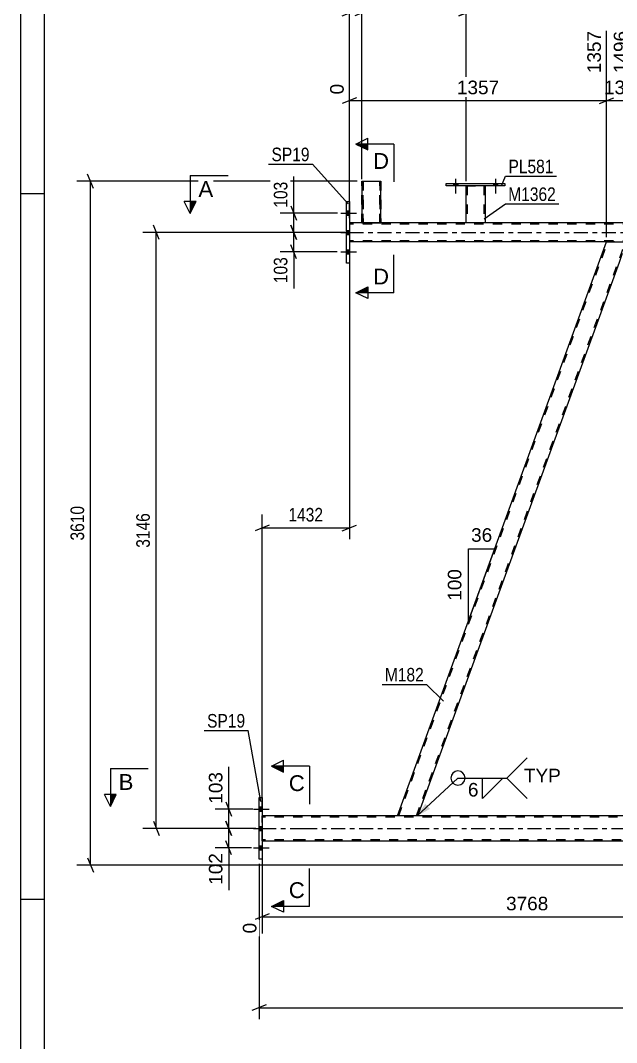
# Model space of a CAD drawing. Header units: millimetres. Extents: x 0 to 841, y 0 to 594.
# Drawn here: x 0 to 125.8, y 267.8 to 483.6 of the extents above; entities that cross this region are included whole.
import ezdxf

# ---------------------------------------------------------------- set-up
doc = ezdxf.new("R2010")
doc.units = ezdxf.units.MM
doc.linetypes.add('DXK_LINE_DOT2', pattern=[3.9198, 1.9599, -1.9599])
doc.linetypes.add('DXK_LINE_DOT3', pattern=[5.9187, 2.979, -0.9799, 0.9799, -0.9799])
doc.styles.add('Arial', font='ARIAL.TTF', dxfattribs={"height": 0.2})
doc.styles.add('Arial Narrow', font='ARIALN.TTF', dxfattribs={"height": 0.2})

# ---------------------------------------------------------------- blocks, each defined once
blk = doc.blocks.new('Unknown-717033707-1135')
at = {"color": 5, "linetype": 'Continuous'}
for p, q in [((0, 594), (0, 0)), ((5, 589), (5, 5)), ((5, 447), (0, 447)), ((5, 298), (0, 298))]:
    blk.add_line(p, q, dxfattribs=at)
blk = doc.blocks.new('Part-717033707-2004 - 1868')
at = {"color": 2, "linetype": 'Continuous'}
for p, q in [((79.57, 315.65), (123.69, 436.87)), ((123.69, 436.87), (127.95, 436.87)), ((83.83, 315.65), (126.4, 432.62))]:
    blk.add_line(p, q, dxfattribs=at)
at = {"color": 7, "linetype": 'DXK_LINE_DOT2'}
for p, q in [((79.83, 315.65), (123.95, 436.87)), ((83.57, 315.65), (127.69, 436.87)), ((126.4, 432.62), (127.95, 436.87)), ((83.83, 315.65), (79.57, 315.65))]:
    blk.add_line(p, q, dxfattribs=at)
blk = doc.blocks.new('Part-717033707-45852 - 1868')
at = {"color": 2, "linetype": 'Continuous'}
for p, q in [((72.06, 449.67), (72.06, 449.67)), ((72.06, 449.67), (72.06, 440.87)), ((72.06, 449.67), (76.06, 449.67)), ((76.06, 449.67), (76.06, 449.67)), ((76.06, 440.87), (76.06, 449.67)), ((72.06, 440.87), (72.06, 440.87)), ((72.06, 440.87), (76.03, 440.87)), ((76.06, 440.87), (76.03, 440.87)), ((76.06, 440.87), (76.06, 440.87))]:
    blk.add_line(p, q, dxfattribs=at)
at = {"color": 7, "linetype": 'DXK_LINE_DOT2'}
for p, q in [((72.06, 440.87), (72.06, 449.67)), ((72.06, 449.67), (72.06, 449.67)), ((72.1, 449.67), (72.1, 449.67)), ((72.2, 449.67), (72.2, 449.67)), ((72.3, 449.67), (72.3, 449.67)), ((72.3, 440.87), (72.3, 449.67)), ((72.3, 449.67), (72.3, 440.87)), ((72.3, 449.67), (72.32, 449.67)), ((72.3, 449.67), (72.32, 449.67)), ((72.32, 449.67), (72.36, 449.67)), ((72.32, 449.67), (72.36, 449.67)), ((72.36, 449.67), (72.36, 449.67)), ((72.54, 449.67), (72.54, 449.67)), ((72.54, 449.67), (72.54, 449.67)), ((75.82, 440.87), (75.82, 449.67)), ((75.82, 449.67), (75.82, 440.87)), ((76.06, 449.67), (76.06, 440.87)), ((72.06, 440.87), (72.06, 440.87)), ((72.1, 440.87), (72.54, 440.87)), ((72.3, 440.87), (72.3, 440.87)), ((72.54, 440.87), (72.54, 440.87)), ((72.54, 440.87), (72.54, 440.87)), ((75.75, 440.87), (75.77, 440.87)), ((75.75, 440.87), (75.77, 440.87)), ((75.77, 440.87), (75.81, 440.87)), ((75.77, 440.87), (75.81, 440.87)), ((75.81, 440.87), (75.82, 440.87)), ((75.81, 440.87), (75.82, 440.87)), ((75.82, 440.87), (75.82, 440.87)), ((76.06, 440.87), (76.06, 440.87))]:
    blk.add_line(p, q, dxfattribs=at)
blk = doc.blocks.new('Part-717033707-1978 - 1868')
at = {"color": 2, "linetype": 'Continuous'}
for p, q in [((68.78, 445.37), (69.42, 445.37)), ((68.78, 432.37), (68.78, 445.37)), ((69.42, 445.37), (69.42, 432.37)), ((69.42, 432.37), (68.78, 432.37))]:
    blk.add_line(p, q, dxfattribs=at)
blk = doc.blocks.new('Part-717033707-1922 - 1868')
at = {"color": 2, "linetype": 'Continuous'}
for p, q in [((94.04, 440.87), (69.42, 440.87)), ((145.12, 440.87), (98.04, 440.87)), ((123.69, 436.87), (69.42, 436.87))]:
    blk.add_line(p, q, dxfattribs=at)
at = {"color": 7, "linetype": 'DXK_LINE_DOT2'}
for p, q in [((69.42, 440.87), (69.42, 436.87)), ((744.5, 440.63), (69.42, 440.63)), ((98.04, 440.87), (94.04, 440.87)), ((744.5, 437.11), (69.42, 437.11)), ((129.27, 436.87), (123.69, 436.87))]:
    blk.add_line(p, q, dxfattribs=at)
at = {"color": 7, "linetype": 'DXK_LINE_DOT3'}
blk.add_line((69.42, 438.87), (744.5, 438.87), dxfattribs=at)
blk = doc.blocks.new('Bolt-717033707-2055 - 1868')
at = {"linetype": 'Continuous'}
for points in [[(51, 316.67), (51, 317.55), (50.36, 317.55), (50.36, 316.67)], [(51, 316.67), (51, 317.55), (50.36, 317.55), (50.36, 316.67)], [(51, 316.67), (51, 317.55), (50.36, 317.55), (50.36, 316.67)], [(51, 312.57), (51, 313.45), (50.36, 313.45), (50.36, 312.57)], [(51, 312.57), (51, 313.45), (50.36, 313.45), (50.36, 312.57)], [(51, 308.47), (51, 309.35), (50.36, 309.35), (50.36, 308.47)], [(51, 308.47), (51, 309.35), (50.36, 309.35), (50.36, 308.47)], [(51, 308.47), (51, 309.35), (50.36, 309.35), (50.36, 308.47)]]:
    blk.add_hatch(color=1, dxfattribs=at).paths.add_polyline_path(points)
at = {"color": 1, "linetype": 'Continuous'}
for p, q in [((50.36, 317.55), (51, 317.55)), ((50.36, 317.55), (51, 317.55)), ((50.36, 317.55), (51, 317.55)), ((49.2, 317.11), (52.52, 317.11)), ((49.2, 317.11), (52.52, 317.11)), ((49.2, 317.11), (52.52, 317.11)), ((50.36, 316.67), (51, 316.67)), ((50.36, 316.67), (51, 316.67)), ((50.36, 316.67), (51, 316.67)), ((49.2, 313.01), (52.52, 313.01)), ((49.2, 313.01), (52.52, 313.01)), ((50.36, 313.45), (51, 313.45)), ((50.36, 313.45), (51, 313.45)), ((50.36, 312.57), (51, 312.57)), ((50.36, 312.57), (51, 312.57)), ((49.2, 308.91), (52.52, 308.91)), ((49.2, 308.91), (52.52, 308.91)), ((49.2, 308.91), (52.52, 308.91)), ((50.36, 309.35), (51, 309.35)), ((50.36, 309.35), (51, 309.35)), ((50.36, 309.35), (51, 309.35)), ((50.36, 308.47), (51, 308.47)), ((50.36, 308.47), (51, 308.47)), ((50.36, 308.47), (51, 308.47))]:
    blk.add_line(p, q, dxfattribs=at)
blk = doc.blocks.new('Bolt-717033707-45880 - 1868')
at = {"linetype": 'Continuous'}
for points in [[(91.4, 448.71), (92.28, 448.71), (92.28, 449.19), (91.4, 449.19)], [(99.8, 448.71), (100.68, 448.71), (100.68, 449.19), (99.8, 449.19)]]:
    blk.add_hatch(color=1, dxfattribs=at).paths.add_polyline_path(points)
at = {"color": 1, "linetype": 'Continuous'}
for p, q in [((91.4, 449.19), (91.4, 448.71)), ((91.84, 450.19), (91.84, 447.07)), ((92.28, 449.19), (92.28, 448.71)), ((99.8, 449.19), (99.8, 448.71)), ((100.24, 450.19), (100.24, 447.07)), ((100.68, 449.19), (100.68, 448.71))]:
    blk.add_line(p, q, dxfattribs=at)
blk = doc.blocks.new('Part-717033707-2049 - 1868')
at = {"color": 2, "linetype": 'Continuous'}
for p, q in [((50.36, 319.51), (51, 319.51)), ((50.36, 306.51), (50.36, 319.51)), ((51, 319.51), (51, 306.51)), ((51, 306.51), (50.36, 306.51))]:
    blk.add_line(p, q, dxfattribs=at)
blk = doc.blocks.new('Bolt-717033707-2054 - 1868')
at = {"linetype": 'Continuous'}
for points in [[(69.42, 442.53), (69.42, 443.41), (68.78, 443.41), (68.78, 442.53)], [(69.42, 442.53), (69.42, 443.41), (68.78, 443.41), (68.78, 442.53)], [(69.42, 442.53), (69.42, 443.41), (68.78, 443.41), (68.78, 442.53)], [(69.42, 438.43), (69.42, 439.31), (68.78, 439.31), (68.78, 438.43)], [(69.42, 438.43), (69.42, 439.31), (68.78, 439.31), (68.78, 438.43)], [(69.42, 434.33), (69.42, 435.21), (68.78, 435.21), (68.78, 434.33)], [(69.42, 434.33), (69.42, 435.21), (68.78, 435.21), (68.78, 434.33)], [(69.42, 434.33), (69.42, 435.21), (68.78, 435.21), (68.78, 434.33)]]:
    blk.add_hatch(color=1, dxfattribs=at).paths.add_polyline_path(points)
at = {"color": 1, "linetype": 'Continuous'}
for p, q in [((67.62, 442.97), (70.94, 442.97)), ((67.62, 442.97), (70.94, 442.97)), ((67.62, 442.97), (70.94, 442.97)), ((68.78, 443.41), (69.42, 443.41)), ((68.78, 443.41), (69.42, 443.41)), ((68.78, 443.41), (69.42, 443.41)), ((68.78, 442.53), (69.42, 442.53)), ((68.78, 442.53), (69.42, 442.53)), ((68.78, 442.53), (69.42, 442.53)), ((67.62, 438.87), (70.94, 438.87)), ((67.62, 438.87), (70.94, 438.87)), ((68.78, 439.31), (69.42, 439.31)), ((68.78, 439.31), (69.42, 439.31)), ((68.78, 438.43), (69.42, 438.43)), ((68.78, 438.43), (69.42, 438.43)), ((67.62, 434.77), (70.94, 434.77)), ((67.62, 434.77), (70.94, 434.77)), ((67.62, 434.77), (70.94, 434.77)), ((68.78, 435.21), (69.42, 435.21)), ((68.78, 435.21), (69.42, 435.21)), ((68.78, 435.21), (69.42, 435.21)), ((68.78, 434.33), (69.42, 434.33)), ((68.78, 434.33), (69.42, 434.33)), ((68.78, 434.33), (69.42, 434.33))]:
    blk.add_line(p, q, dxfattribs=at)
blk = doc.blocks.new('Part-717033707-2070 - 1868')
at = {"color": 2, "linetype": 'Continuous'}
for p, q in [((59.52, 315.65), (51, 315.65)), ((158.21, 315.65), (59.62, 315.65)), ((51, 310.37), (59.52, 310.37)), ((59.62, 310.37), (158.21, 310.37))]:
    blk.add_line(p, q, dxfattribs=at)
at = {"color": 7, "linetype": 'DXK_LINE_DOT2'}
for p, q in [((51, 310.37), (51, 315.65)), ((59.52, 315.41), (51, 315.41)), ((733.6, 315.41), (59.62, 315.41)), ((59.52, 310.61), (51, 310.61)), ((734.35, 310.61), (59.62, 310.61))]:
    blk.add_line(p, q, dxfattribs=at)
at = {"color": 7, "linetype": 'DXK_LINE_DOT3'}
for p, q in [((51, 313.01), (59.52, 313.01)), ((59.62, 313.01), (733.97, 313.01))]:
    blk.add_line(p, q, dxfattribs=at)
blk = doc.blocks.new('Part-717033707-45851 - 1868')
at = {"color": 2, "linetype": 'Continuous'}
for p, q in [((89.84, 448.71), (89.84, 449.19)), ((89.84, 449.19), (102.24, 449.19)), ((102.24, 449.19), (102.24, 448.71)), ((102.24, 448.71), (89.84, 448.71))]:
    blk.add_line(p, q, dxfattribs=at)
blk = doc.blocks.new('Part-717033707-45850 - 1868')
at = {"color": 2, "linetype": 'Continuous'}
for p, q in [((94.04, 440.87), (94.04, 448.71)), ((98.04, 448.71), (98.04, 440.87)), ((98, 440.87), (94.04, 440.87)), ((98.04, 440.87), (98, 440.87))]:
    blk.add_line(p, q, dxfattribs=at)
at = {"color": 7, "linetype": 'DXK_LINE_DOT2'}
for p, q in [((94.04, 448.71), (98.04, 448.71)), ((94.04, 448.71), (94.04, 448.71)), ((94.04, 448.71), (94.04, 448.71)), ((94.28, 448.71), (94.28, 440.87)), ((97.8, 448.71), (97.8, 440.87)), ((98.04, 448.71), (98.04, 448.71)), ((98.04, 448.71), (98.04, 448.71)), ((97.78, 440.87), (97.8, 440.87))]:
    blk.add_line(p, q, dxfattribs=at)
blk = doc.blocks.new('Bolt-717033707-45879 - 1868')
at = {"linetype": 'Continuous'}
for points in [[(91.4, 448.71), (92.28, 448.71), (92.28, 449.19), (91.4, 449.19)], [(99.8, 448.71), (100.68, 448.71), (100.68, 449.19), (99.8, 449.19)]]:
    blk.add_hatch(color=1, dxfattribs=at).paths.add_polyline_path(points)
at = {"color": 1, "linetype": 'Continuous'}
for p, q in [((91.4, 449.19), (91.4, 448.71)), ((91.84, 450.19), (91.84, 447.07)), ((92.28, 449.19), (92.28, 448.71)), ((99.8, 449.19), (99.8, 448.71)), ((100.24, 450.19), (100.24, 447.07)), ((100.68, 449.19), (100.68, 448.71))]:
    blk.add_line(p, q, dxfattribs=at)
blk = doc.blocks.new('StraightDimension-717033707-49038 - 1868')
at = {"color": 7, "linetype": 'Continuous'}
for p, q in [((72.06, 450.15), (72.06, 499.08)), ((69.42, 441.87), (69.42, 493.26)), ((67.92, 484.64), (70.92, 485.84)), ((73.56, 485.84), (70.56, 484.64)), ((69.42, 485.24), (72.06, 485.24))]:
    blk.add_line(p, q, dxfattribs=at)
at = {"color": 0, "linetype": 'Continuous'}
blk.add_wipeout([(71.46, 499.68), (67.26, 499.68), (67.26, 494.04), (71.46, 494.04)], dxfattribs=at)
at = {"color": 0}
blk.add_wipeout([(73.57, 485.99), (73.57, 490.19), (67.92, 490.19), (67.92, 485.99)], dxfattribs=at)
at = {"color": 0, "linetype": 'Continuous'}
blk.add_wipeout([(68.82, 493.86), (64.62, 493.86), (64.62, 490.44), (68.82, 490.44)], dxfattribs=at)
at = {"color": 3, "linetype": 'Continuous', "style": 'Arial'}
for s, height, p in [('66', 2.865, (70.86, 494.64)), ('0', 2.87, (68.22, 491.04))]:
    blk.add_text(s, height=height, rotation=90.0002, dxfattribs=at).set_placement(p)
at = {"color": 3, "style": 'Arial'}
blk.add_text('66', height=2.865, dxfattribs=at).set_placement((68.52, 486.59))
blk = doc.blocks.new('StraightDimension-717033707-52117 - 1868')
at = {"color": 7, "linetype": 'Continuous'}
for p, q in [((43.37, 318.61), (44.57, 315.61)), ((49.05, 317.11), (41.12, 317.11)), ((43.97, 313.01), (43.97, 317.11)), ((49.05, 313.01), (41.12, 313.01)), ((44.57, 311.51), (43.37, 314.51))]:
    blk.add_line(p, q, dxfattribs=at)
at = {"color": 0}
blk.add_wipeout([(43.22, 325.5), (39.02, 325.5), (39.02, 317.63), (43.22, 317.63)], dxfattribs=at)
at = {"color": 7, "linetype": 'Continuous'}
blk.add_line((43.97, 317.11), (43.97, 326.03), dxfattribs=at)
blk.add_line((43.97, 317.11), (43.97, 326.03), dxfattribs=at)
at = {"color": 3, "style": 'Arial'}
blk.add_text('103', height=2.865, rotation=90.0002, dxfattribs=at).set_placement((42.62, 318.23))
blk = doc.blocks.new('StraightDimension-717033707-49036 - 1868')
at = {"color": 7, "linetype": 'Continuous'}
for p, q in [((145.12, 449.71), (145.12, 495.43)), ((94.04, 449.71), (94.04, 493.21)), ((95.54, 485.84), (92.54, 484.64)), ((143.62, 484.64), (146.62, 485.84)), ((94.04, 485.24), (145.12, 485.24))]:
    blk.add_line(p, q, dxfattribs=at)
at = {"color": 0, "linetype": 'Continuous'}
blk.add_wipeout([(144.52, 496.03), (140.32, 496.03), (140.32, 485.94), (144.52, 485.94)], dxfattribs=at)
at = {"color": 0}
blk.add_wipeout([(124.63, 485.99), (124.63, 490.19), (114.53, 490.19), (114.53, 485.99)], dxfattribs=at)
at = {"color": 3, "linetype": 'Continuous', "style": 'Arial'}
blk.add_text('1893', height=2.865, rotation=90.0002, dxfattribs=at).set_placement((143.92, 486.54))
at = {"color": 3, "style": 'Arial'}
blk.add_text('1277', height=2.865, dxfattribs=at).set_placement((115.13, 486.59))
blk = doc.blocks.new('StraightDimension-717033707-52118 - 1868')
at = {"color": 7, "linetype": 'Continuous'}
for p, q in [((49.05, 313.01), (41.12, 313.01)), ((43.37, 314.51), (44.57, 311.51)), ((43.97, 308.91), (43.97, 313.01)), ((48.75, 308.91), (41.12, 308.91)), ((44.57, 307.41), (43.37, 310.41))]:
    blk.add_line(p, q, dxfattribs=at)
at = {"color": 0}
blk.add_wipeout([(43.22, 308.38), (39.02, 308.38), (39.02, 300.51), (43.22, 300.51)], dxfattribs=at)
at = {"color": 7, "linetype": 'Continuous'}
blk.add_line((43.97, 308.91), (43.97, 299.99), dxfattribs=at)
blk.add_line((43.97, 308.91), (43.97, 299.99), dxfattribs=at)
at = {"color": 3, "style": 'Arial'}
blk.add_text('102', height=2.865, rotation=90.0002, dxfattribs=at).set_placement((42.62, 301.11))
blk = doc.blocks.new('StraightDimension-717033707-50454 - 1868')
at = {"color": 7, "linetype": 'Continuous'}
for p, q in [((57.08, 440.37), (58.28, 437.37)), ((68.42, 438.87), (54.83, 438.87)), ((57.68, 434.77), (57.68, 438.87)), ((58.28, 433.27), (57.08, 436.27)), ((66.85, 434.77), (54.83, 434.77))]:
    blk.add_line(p, q, dxfattribs=at)
at = {"color": 0}
blk.add_wipeout([(56.93, 434.24), (52.73, 434.24), (52.73, 427.56), (56.93, 427.56)], dxfattribs=at)
at = {"color": 7, "linetype": 'Continuous'}
blk.add_line((57.68, 434.77), (57.68, 427.03), dxfattribs=at)
blk.add_line((57.68, 434.77), (57.68, 427.03), dxfattribs=at)
at = {"color": 3, "style": 'Arial Narrow'}
blk.add_text('103', height=2.863, rotation=90.0002, dxfattribs=at).set_placement((56.33, 428.16))
blk = doc.blocks.new('StraightDimension-717033707-2178 - 1868')
at = {"color": 7, "linetype": 'Continuous'}
for p, q in [((29.25, 437.37), (28.05, 440.37)), ((67.78, 438.87), (25.8, 438.87)), ((28.65, 313.01), (28.65, 438.87)), ((49.68, 313.01), (25.8, 313.01)), ((28.05, 314.51), (29.25, 311.51))]:
    blk.add_line(p, q, dxfattribs=at)
at = {"color": 0}
blk.add_wipeout([(27.9, 380.19), (23.7, 380.19), (23.7, 371.68), (27.9, 371.68)], dxfattribs=at)
at = {"color": 3, "style": 'Arial Narrow'}
blk.add_text('3146', height=2.863, rotation=90.0002, dxfattribs=at).set_placement((27.3, 372.28))
blk = doc.blocks.new('StraightDimension-717033707-2193 - 1868')
at = {"color": 7, "linetype": 'Continuous'}
for p, q in [((15.38, 448.17), (14.18, 451.17)), ((71.06, 449.67), (11.93, 449.67)), ((14.78, 305.27), (14.78, 449.67)), ((14.18, 306.77), (15.38, 303.77)), ((157.21, 305.27), (11.93, 305.27))]:
    blk.add_line(p, q, dxfattribs=at)
at = {"color": 0}
blk.add_wipeout([(14.03, 381.72), (9.83, 381.72), (9.83, 373.21), (14.03, 373.21)], dxfattribs=at)
at = {"color": 3, "style": 'Arial Narrow'}
blk.add_text('3610', height=2.863, rotation=90.0002, dxfattribs=at).set_placement((13.43, 373.81))
blk = doc.blocks.new('StraightDimension-717033707-2204 - 1868')
at = {"color": 7, "linetype": 'Continuous'}
for p, q in [((69.42, 435.87), (69.42, 374.08)), ((51, 316.65), (51, 379.33)), ((52.5, 377.08), (49.5, 375.88)), ((51, 376.48), (69.42, 376.48)), ((67.92, 375.88), (70.92, 377.08))]:
    blk.add_line(p, q, dxfattribs=at)
at = {"color": 0}
blk.add_wipeout([(64.47, 377.23), (64.47, 381.43), (55.95, 381.43), (55.95, 377.23)], dxfattribs=at)
at = {"color": 3, "style": 'Arial Narrow'}
blk.add_text('1432', height=2.863, dxfattribs=at).set_placement((56.55, 377.83))
blk = doc.blocks.new('StraightDimension-717033707-2600 - 1868')
at = {"color": 7, "linetype": 'Continuous'}
for p, q in [((50.36, 305.51), (50.36, 272.76)), ((51.86, 275.76), (48.86, 274.56)), ((50.36, 275.16), (782.26, 275.16))]:
    blk.add_line(p, q, dxfattribs=at)
blk = doc.blocks.new('StraightDimension-717033707-49037 - 1868')
at = {"color": 7, "linetype": 'Continuous'}
for p, q in [((72.06, 450.15), (72.06, 499.08)), ((94.04, 449.71), (94.04, 493.21)), ((73.56, 485.84), (70.56, 484.64)), ((92.54, 484.64), (95.54, 485.84)), ((72.06, 485.24), (94.04, 485.24))]:
    blk.add_line(p, q, dxfattribs=at)
at = {"color": 0, "linetype": 'Continuous'}
blk.add_wipeout([(93.44, 493.81), (89.24, 493.81), (89.24, 485.94), (93.44, 485.94)], dxfattribs=at)
at = {"color": 0}
blk.add_wipeout([(86.99, 485.99), (86.99, 490.19), (79.12, 490.19), (79.12, 485.99)], dxfattribs=at)
at = {"color": 3, "linetype": 'Continuous', "style": 'Arial'}
blk.add_text('615', height=2.865, rotation=90.0002, dxfattribs=at).set_placement((92.84, 486.54))
at = {"color": 3, "style": 'Arial'}
blk.add_text('549', height=2.865, dxfattribs=at).set_placement((79.72, 486.59))
blk = doc.blocks.new('StraightDimension-717033707-49198 - 1868')
at = {"color": 7, "linetype": 'Continuous'}
for p, q in [((123.69, 437.87), (123.69, 481.41)), ((129.27, 437.87), (129.27, 481.41)), ((122.19, 466.11), (125.19, 467.31)), ((123.69, 466.71), (129.27, 466.71)), ((130.77, 467.31), (127.77, 466.11))]:
    blk.add_line(p, q, dxfattribs=at)
at = {"color": 0}
blk.add_wipeout([(130.41, 467.46), (130.41, 471.66), (122.54, 471.66), (122.54, 467.46)], dxfattribs=at)
at = {"color": 0, "linetype": 'Continuous'}
blk.add_wipeout([(128.67, 482.01), (124.47, 482.01), (124.47, 471.91), (128.67, 471.91)], dxfattribs=at)
at = {"color": 3, "linetype": 'Continuous', "style": 'Arial'}
blk.add_text('1496', height=2.865, rotation=90.0002, dxfattribs=at).set_placement((128.07, 472.51))
at = {"color": 3, "style": 'Arial'}
blk.add_text('139', height=2.865, dxfattribs=at).set_placement((123.14, 468.06))
blk = doc.blocks.new('StraightDimension-717033707-49199 - 1868')
at = {"color": 7, "linetype": 'Continuous'}
for p, q in [((123.69, 437.87), (123.69, 481.41)), ((69.42, 441.87), (69.42, 470.24)), ((70.92, 467.31), (67.92, 466.11)), ((69.42, 466.71), (123.69, 466.71)), ((122.19, 466.11), (125.19, 467.31))]:
    blk.add_line(p, q, dxfattribs=at)
at = {"color": 0, "linetype": 'Continuous'}
for points in [[(123.09, 482.01), (118.89, 482.01), (118.89, 471.91), (123.09, 471.91)], [(68.82, 470.84), (64.62, 470.84), (64.62, 467.41), (68.82, 467.41)]]:
    blk.add_wipeout(points, dxfattribs=at)
at = {"color": 0}
blk.add_wipeout([(101.6, 467.46), (101.6, 471.66), (91.51, 471.66), (91.51, 467.46)], dxfattribs=at)
at = {"color": 3, "linetype": 'Continuous', "style": 'Arial'}
for s, height, p in [('1357', 2.865, (122.49, 472.51)), ('0', 2.87, (68.22, 468.01))]:
    blk.add_text(s, height=height, rotation=90.0002, dxfattribs=at).set_placement(p)
at = {"color": 3, "style": 'Arial'}
blk.add_text('1357', height=2.865, dxfattribs=at).set_placement((92.11, 468.06))
blk = doc.blocks.new('StraightDimension-717033707-49490 - 1868')
at = {"color": 7, "linetype": 'Continuous'}
for p, q in [((162.86, 314.65), (162.86, 284.17)), ((51, 309.37), (51, 290.84)), ((52.5, 294.97), (49.5, 293.77)), ((51, 294.37), (162.86, 294.37)), ((161.36, 293.77), (164.36, 294.97))]:
    blk.add_line(p, q, dxfattribs=at)
at = {"color": 0}
blk.add_wipeout([(111.98, 295.12), (111.98, 299.32), (101.88, 299.32), (101.88, 295.12)], dxfattribs=at)
at = {"color": 0, "linetype": 'Continuous'}
for points in [[(50.4, 293.67), (46.2, 293.67), (46.2, 290.24), (50.4, 290.24)], [(162.26, 293.67), (158.06, 293.67), (158.06, 283.57), (162.26, 283.57)]]:
    blk.add_wipeout(points, dxfattribs=at)
at = {"color": 3, "style": 'Arial'}
blk.add_text('3768', height=2.865, dxfattribs=at).set_placement((102.48, 295.72))
at = {"color": 3, "linetype": 'Continuous', "style": 'Arial'}
for s, height, p in [('0', 2.87, (49.8, 290.84)), ('3768', 2.865, (161.66, 284.17))]:
    blk.add_text(s, height=height, rotation=90.0002, dxfattribs=at).set_placement(p)
blk = doc.blocks.new('AngleDimension-717033707-49762 - 1868')
at = {"color": 7, "linetype": 'Continuous'}
for p, q in [((94.55, 372.04), (100.09, 372.04)), ((94.55, 356.81), (100.09, 372.04)), ((94.55, 356.81), (94.55, 372.04)), ((100.13, 372.13), (100.09, 372.04))]:
    blk.add_line(p, q, dxfattribs=at)
at = {"color": 0}
for points in [[(100.15, 372.94), (100.15, 377.14), (94.5, 377.14), (94.5, 372.94)], [(93.65, 368.36), (89.45, 368.36), (89.45, 360.49), (93.65, 360.49)]]:
    blk.add_wipeout(points, dxfattribs=at)
at = {"color": 3, "style": 'Arial'}
blk.add_text('36', height=2.865, dxfattribs=at).set_placement((95.1, 373.54))
blk.add_text('100', height=2.865, rotation=90.0002, dxfattribs=at).set_placement((93.05, 361.09))
blk = doc.blocks.new('StraightDimension-717033707-50453 - 1868')
at = {"color": 7, "linetype": 'Continuous'}
for p, q in [((66.9, 442.97), (54.83, 442.97)), ((57.08, 444.47), (58.28, 441.47)), ((57.68, 438.87), (57.68, 442.97)), ((58.28, 437.37), (57.08, 440.37)), ((68.42, 438.87), (54.83, 438.87))]:
    blk.add_line(p, q, dxfattribs=at)
at = {"color": 0}
blk.add_wipeout([(56.93, 450.17), (52.73, 450.17), (52.73, 443.49), (56.93, 443.49)], dxfattribs=at)
at = {"color": 7, "linetype": 'Continuous'}
blk.add_line((57.68, 442.97), (57.68, 450.7), dxfattribs=at)
blk.add_line((57.68, 442.97), (57.68, 450.7), dxfattribs=at)
at = {"color": 3, "style": 'Arial Narrow'}
blk.add_text('103', height=2.863, rotation=90.0002, dxfattribs=at).set_placement((56.33, 444.09))
blk = doc.blocks.new('Mark-717033707-2000 - 1868')
at = {"color": 0}
blk.add_wipeout([(85.12, 344.04), (85.12, 347.04), (76.9, 347.04), (76.9, 344.04)], dxfattribs=at)
blk.add_wipeout([(85.12, 344.04), (85.12, 347.04), (76.9, 347.04), (76.9, 344.04)], dxfattribs=at)
at = {"color": 30, "linetype": 'Continuous'}
for p in [(76.3, 343.44), (89.26, 339.9)]:
    blk.add_line(p, (85.72, 343.44), dxfattribs=at)
at = {"color": 3, "style": 'Arial Narrow'}
blk.add_text('M182', height=2.863, dxfattribs=at).set_placement((76.9, 344.04))
blk = doc.blocks.new('Mark-717033707-1974 - 1868')
at = {"color": 0}
blk.add_wipeout([(61.02, 453.91), (61.02, 456.91), (52.98, 456.91), (52.98, 453.91)], dxfattribs=at)
blk.add_wipeout([(61.02, 453.91), (61.02, 456.91), (52.98, 456.91), (52.98, 453.91)], dxfattribs=at)
at = {"color": 30, "linetype": 'Continuous'}
for p in [(52.38, 453.31), (69.14, 444.92)]:
    blk.add_line(p, (61.62, 453.31), dxfattribs=at)
at = {"color": 3, "style": 'Arial Narrow'}
blk.add_text('SP19', height=2.863, dxfattribs=at).set_placement((52.98, 453.91))
blk = doc.blocks.new('Mark-717033707-2045 - 1868')
at = {"color": 0}
blk.add_wipeout([(47.43, 334.31), (47.43, 337.31), (39.39, 337.31), (39.39, 334.31)], dxfattribs=at)
blk.add_wipeout([(47.43, 334.31), (47.43, 337.31), (39.39, 337.31), (39.39, 334.31)], dxfattribs=at)
at = {"color": 30, "linetype": 'Continuous'}
for p in [(38.79, 333.71), (50.71, 318.68)]:
    blk.add_line(p, (48.03, 333.71), dxfattribs=at)
at = {"color": 3, "style": 'Arial Narrow'}
blk.add_text('SP19', height=2.863, dxfattribs=at).set_placement((39.39, 334.31))
blk = doc.blocks.new('Mark-717033707-50209 - 1868')
at = {"color": 0}
blk.add_wipeout([(112.49, 451.36), (112.49, 454.36), (102.99, 454.36), (102.99, 451.36)], dxfattribs=at)
blk.add_wipeout([(112.49, 451.36), (112.49, 454.36), (102.99, 454.36), (102.99, 451.36)], dxfattribs=at)
at = {"color": 30, "linetype": 'Continuous'}
for p, q in [((101.52, 448.71), (102.39, 450.76)), ((102.39, 450.76), (113.09, 450.76))]:
    blk.add_line(p, q, dxfattribs=at)
at = {"color": 3, "style": 'Arial Narrow'}
blk.add_text('PL581', height=2.863, dxfattribs=at).set_placement((102.99, 451.36))
blk = doc.blocks.new('SectionMark-717033707-3158 - 1868')
at = {"color": 6, "linetype": 'Continuous'}
for p, q in [((35.81, 450.87), (35.81, 442.87)), ((35.81, 442.87), (34.56, 445.37))]:
    blk.add_line(p, q, dxfattribs=at)
at = {"color": 0, "linetype": 'Continuous'}
blk.add_wipeout([(40.67, 446.37), (40.67, 449.87), (37.56, 449.87), (37.56, 446.37)], dxfattribs=at)
at = {"linetype": 'Continuous'}
blk.add_hatch(color=6, dxfattribs=at).paths.add_polyline_path([(35.81, 445.37), (37.06, 445.37), (35.81, 442.87)])
at = {"color": 6, "linetype": 'Continuous'}
for p, q in [((35.81, 450.87), (43.81, 450.87)), ((37.06, 445.37), (34.56, 445.37)), ((35.81, 442.87), (37.06, 445.37))]:
    blk.add_line(p, q, dxfattribs=at)
at = {"color": 3, "linetype": 'Continuous', "style": 'Arial'}
blk.add_text('A', height=3.34, dxfattribs=at).set_placement((37.56, 446.37))
blk = doc.blocks.new('SectionMark-717033707-3216 - 1868')
at = {"linetype": 'Continuous'}
for points in [[(73.28, 457.54), (73.28, 456.29), (70.78, 457.54)], [(73.28, 427.39), (73.28, 426.14), (70.78, 426.14)]]:
    blk.add_hatch(color=6, dxfattribs=at).paths.add_polyline_path(points)
at = {"color": 6, "linetype": 'Continuous'}
for p, q in [((70.78, 457.54), (73.28, 458.79)), ((73.28, 456.29), (73.28, 458.79)), ((78.78, 457.54), (70.78, 457.54)), ((70.78, 457.54), (73.28, 456.29)), ((70.78, 426.14), (73.28, 427.39)), ((73.28, 427.39), (73.28, 424.89)), ((78.78, 426.14), (70.78, 426.14)), ((73.28, 424.89), (70.78, 426.14))]:
    blk.add_line(p, q, dxfattribs=at)
at = {"color": 0, "linetype": 'Continuous'}
for points in [[(77.78, 452.29), (77.78, 455.79), (74.41, 455.79), (74.41, 452.29)], [(77.78, 427.89), (77.78, 431.39), (74.41, 431.39), (74.41, 427.89)]]:
    blk.add_wipeout(points, dxfattribs=at)
at = {"color": 6, "linetype": 'Continuous'}
for p, q in [((78.78, 457.54), (78.78, 449.54)), ((78.78, 426.14), (78.78, 434.14))]:
    blk.add_line(p, q, dxfattribs=at)
at = {"color": 3, "linetype": 'Continuous', "style": 'Arial'}
for p in [(74.41, 452.29), (74.41, 427.89)]:
    blk.add_text('D', height=3.34, dxfattribs=at).set_placement(p)
blk = doc.blocks.new('SectionMark-717033707-3218 - 1868')
at = {"linetype": 'Continuous'}
for points in [[(55.5, 326.15), (55.5, 324.9), (53, 326.15)], [(55.5, 297.81), (55.5, 296.56), (53, 296.56)]]:
    blk.add_hatch(color=6, dxfattribs=at).paths.add_polyline_path(points)
at = {"color": 6, "linetype": 'Continuous'}
for p, q in [((53, 326.15), (55.5, 327.4)), ((61, 326.15), (53, 326.15)), ((53, 326.15), (55.5, 324.9)), ((55.5, 324.9), (55.5, 327.4)), ((53, 296.56), (55.5, 297.81)), ((61, 296.56), (53, 296.56)), ((55.5, 295.31), (53, 296.56)), ((55.5, 297.81), (55.5, 295.31))]:
    blk.add_line(p, q, dxfattribs=at)
at = {"color": 0, "linetype": 'Continuous'}
for points in [[(60, 320.9), (60, 324.4), (56.63, 324.4), (56.63, 320.9)], [(60, 298.31), (60, 301.81), (56.63, 301.81), (56.63, 298.31)]]:
    blk.add_wipeout(points, dxfattribs=at)
at = {"color": 6, "linetype": 'Continuous'}
for p, q in [((61, 326.15), (61, 318.15)), ((61, 296.56), (61, 304.56))]:
    blk.add_line(p, q, dxfattribs=at)
at = {"color": 3, "linetype": 'Continuous', "style": 'Arial'}
for p in [(56.63, 320.9), (56.63, 298.31)]:
    blk.add_text('C', height=3.34, dxfattribs=at).set_placement(p)
blk = doc.blocks.new('SectionMark-717033707-3220 - 1868')
at = {"color": 6, "linetype": 'Continuous'}
for p, q in [((18.98, 325.65), (18.98, 317.65)), ((18.98, 317.65), (17.73, 320.15))]:
    blk.add_line(p, q, dxfattribs=at)
at = {"color": 0, "linetype": 'Continuous'}
blk.add_wipeout([(23.84, 321.15), (23.84, 324.65), (20.73, 324.65), (20.73, 321.15)], dxfattribs=at)
at = {"linetype": 'Continuous'}
blk.add_hatch(color=6, dxfattribs=at).paths.add_polyline_path([(18.98, 320.15), (20.23, 320.15), (18.98, 317.65)])
at = {"color": 6, "linetype": 'Continuous'}
for p, q in [((18.98, 325.65), (26.98, 325.65)), ((20.23, 320.15), (17.73, 320.15)), ((18.98, 317.65), (20.23, 320.15))]:
    blk.add_line(p, q, dxfattribs=at)
at = {"color": 3, "linetype": 'Continuous', "style": 'Arial'}
blk.add_text('B', height=3.34, dxfattribs=at).set_placement((20.73, 321.15))
blk = doc.blocks.new('WeldMark-717033707-3228 - 1868')
at = {"linetype": 'Continuous'}
blk.add_hatch(color=30, dxfattribs=at).paths.add_polyline_path([(86.45, 317.14), (83.74, 315.65), (85.43, 318.24)])
at = {"color": 3, "linetype": 'Continuous'}
for q in [(106.93, 327.93), (106.93, 319.36)]:
    blk.add_line((102.65, 323.65), q, dxfattribs=at)
at = {"color": 30, "linetype": 'Continuous'}
blk.add_line((83.74, 315.65), (92.33, 323.65), dxfattribs=at)
at = {"color": 3, "linetype": 'Continuous'}
blk.add_arc((92.33, 323.65), 1.5, 90, 270, dxfattribs=at)
at = {"color": 0}
blk.add_wipeout([(96.85, 319.55), (96.85, 322.95), (94.23, 322.95), (94.23, 319.55)], dxfattribs=at)
at = {"color": 30, "linetype": 'Continuous'}
blk.add_line((92.33, 323.65), (102.65, 323.65), dxfattribs=at)
at = {"color": 3, "linetype": 'Continuous'}
for p, q in [((97.51, 323.65), (101.79, 323.65)), ((101.79, 323.65), (97.51, 319.36)), ((97.51, 319.36), (97.51, 323.65))]:
    blk.add_line(p, q, dxfattribs=at)
blk.add_arc((92.33, 323.65), 1.5, 270, 90, dxfattribs=at)
at = {"color": 3, "style": 'Arial'}
blk.add_text('6', height=2.87, dxfattribs=at).set_placement((94.43, 319.75))
at = {"color": 0, "linetype": 'Continuous'}
blk.add_wipeout([(114.02, 322.75), (114.02, 325.75), (106.25, 325.75), (106.25, 322.75)], dxfattribs=at)
blk.add_wipeout([(114.02, 322.75), (114.02, 325.75), (106.25, 325.75), (106.25, 322.75)], dxfattribs=at)
at = {"color": 3, "linetype": 'Continuous', "style": 'Arial'}
blk.add_text('TYP', height=2.865, dxfattribs=at).set_placement((106.25, 322.75))
blk = doc.blocks.new('Mark-717033707-50206 - 1868')
at = {"color": 0}
blk.add_wipeout([(112.99, 445.51), (112.99, 448.51), (102.94, 448.51), (102.94, 445.51)], dxfattribs=at)
blk.add_wipeout([(112.99, 445.51), (112.99, 448.51), (102.94, 448.51), (102.94, 445.51)], dxfattribs=at)
at = {"color": 30, "linetype": 'Continuous'}
for p, q in [((97.86, 441.73), (102.34, 444.91)), ((102.34, 444.91), (113.59, 444.91))]:
    blk.add_line(p, q, dxfattribs=at)
at = {"color": 3, "style": 'Arial Narrow'}
blk.add_text('M1362', height=2.863, dxfattribs=at).set_placement((102.94, 445.51))

msp = doc.modelspace()

# ---------------------------------------------------------------- block references
for name in ['Unknown-717033707-1135', 'Part-717033707-45852 - 1868', 'Part-717033707-45851 - 1868', 'Bolt-717033707-45880 - 1868', 'Bolt-717033707-45879 - 1868', 'Part-717033707-45850 - 1868', 'Part-717033707-1978 - 1868', 'Bolt-717033707-2054 - 1868', 'Part-717033707-1922 - 1868', 'Part-717033707-2004 - 1868', 'Part-717033707-2049 - 1868', 'Bolt-717033707-2055 - 1868', 'Part-717033707-2070 - 1868']:
    msp.add_blockref(name, (0, 0))

# ---------------------------------------------------------------- next in the draw order: block references
for name in ['StraightDimension-717033707-49038 - 1868', 'StraightDimension-717033707-49036 - 1868', 'StraightDimension-717033707-50454 - 1868', 'StraightDimension-717033707-52117 - 1868']:
    msp.add_blockref(name, (0, 0))

# ---------------------------------------------------------------- next in the draw order: block references
msp.add_blockref('StraightDimension-717033707-52118 - 1868', (0, 0))

# ---------------------------------------------------------------- next in the draw order: block references
msp.add_blockref('StraightDimension-717033707-2178 - 1868', (0, 0))

# ---------------------------------------------------------------- next in the draw order: block references
msp.add_blockref('StraightDimension-717033707-2193 - 1868', (0, 0))

# ---------------------------------------------------------------- next in the draw order: block references
for name in ['StraightDimension-717033707-49037 - 1868', 'StraightDimension-717033707-49198 - 1868', 'StraightDimension-717033707-2204 - 1868']:
    msp.add_blockref(name, (0, 0))

# ---------------------------------------------------------------- next in the draw order: block references
for name in ['StraightDimension-717033707-49199 - 1868', 'StraightDimension-717033707-2600 - 1868']:
    msp.add_blockref(name, (0, 0))

# ---------------------------------------------------------------- next in the draw order: block references
for name in ['Mark-717033707-50209 - 1868', 'StraightDimension-717033707-50453 - 1868', 'AngleDimension-717033707-49762 - 1868', 'Mark-717033707-2000 - 1868', 'Mark-717033707-2045 - 1868', 'StraightDimension-717033707-49490 - 1868']:
    msp.add_blockref(name, (0, 0))

# ---------------------------------------------------------------- next in the draw order: block references
for name in ['Mark-717033707-1974 - 1868', 'SectionMark-717033707-3218 - 1868']:
    msp.add_blockref(name, (0, 0))

# ---------------------------------------------------------------- next in the draw order: block references
for name in ['SectionMark-717033707-3158 - 1868', 'SectionMark-717033707-3220 - 1868']:
    msp.add_blockref(name, (0, 0))

# ---------------------------------------------------------------- next in the draw order: block references
for name in ['SectionMark-717033707-3216 - 1868', 'Mark-717033707-50206 - 1868', 'WeldMark-717033707-3228 - 1868']:
    msp.add_blockref(name, (0, 0))

doc.saveas('drawing.dxf')
